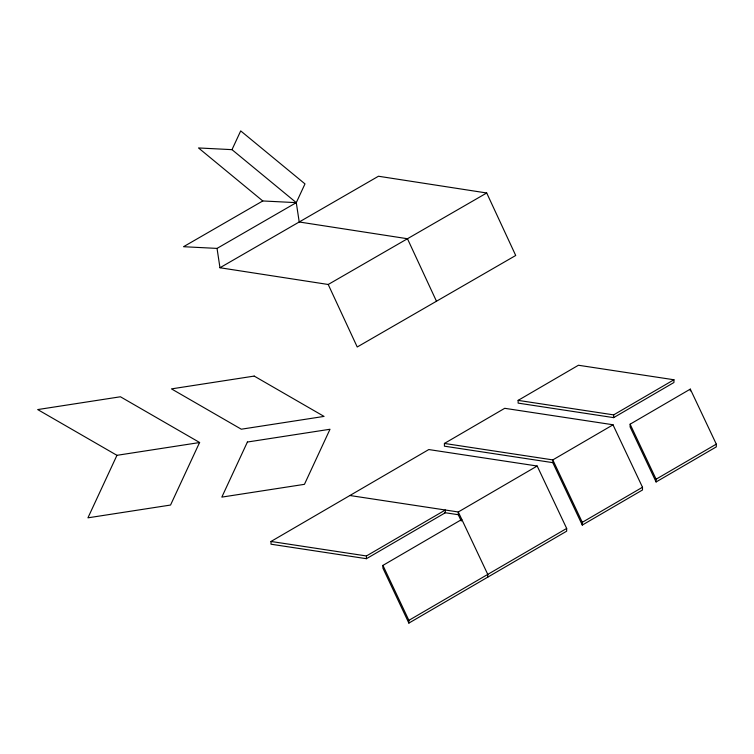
<?xml version="1.0" encoding="UTF-8"?>
<svg xmlns="http://www.w3.org/2000/svg" width="754" height="754" viewBox="0 0 754 754"><rect width="100%" height="100%" fill="white"/><g stroke="black" fill="none" stroke-linecap="round" stroke-linejoin="round"><path stroke-width="1.13" d="M231.996 149.65L296.284 202.647L262.788 200.96L198.509 147.954L231.996 149.65L240.705 130.904L304.984 183.901L296.284 202.647L299.215 221.987L407.462 238.735L436.472 301.232M116.945 455.322L37.7 409.573L120.433 396.774L199.678 442.523L116.945 455.322L87.935 517.828L170.545 505.048L199.556 442.551M271.006 541.466L366.435 555.962L445.322 510.006L445.322 512.748L366.435 558.705L271.006 544.209L271.006 541.466L428.79 449.554L537.178 466.019L566.669 528.441L566.669 531.184L408.875 623.096L382.919 568.139L382.919 565.396L461.806 519.44M518.13 400.374L578.431 365.247L673.944 379.762L673.944 382.504L613.652 417.631L518.13 403.117L518.13 400.374L613.652 414.879L673.944 379.762M444.417 443.437L504.718 408.31L613.096 424.775L552.805 459.902L444.417 443.437L444.417 446.179L552.805 462.645L582.286 525.067L642.493 489.996L642.493 487.254L613.002 424.832M537.178 466.019L458.281 511.975L349.903 495.51M630.108 424.191L690.306 389.121L716.3 444.134L716.3 446.886L656.093 481.957L630.108 426.943L630.108 424.191L656.093 479.205L656.093 481.957M408.875 623.096L408.875 620.354L566.669 528.441M582.286 525.067L582.286 522.324L642.493 487.254M656.093 479.205L716.3 444.134M262.788 200.96L183.542 246.709L217.039 248.405L296.284 202.647M219.97 267.745L378.461 176.238L486.707 192.986L515.717 255.483L357.226 346.991L328.216 284.484L219.97 267.745L217.039 248.405M328.216 284.484L486.707 192.986M444.445 512.616L458.281 514.718L461.278 521.071M582.286 522.324L552.805 459.902L552.805 462.645M382.919 565.396L408.875 620.354M690.306 389.121L690.306 390.949M613.652 414.879L613.652 417.631M487.772 577.149L487.772 574.397L458.281 511.975L458.281 514.718M366.435 555.962L366.435 558.705M247.397 442.033L221.827 497.112L304.446 484.332L330.007 429.252L247.397 442.033M254.202 376.086L171.469 388.885L241.308 429.205L324.05 416.406L254.202 376.086"/></g></svg>
